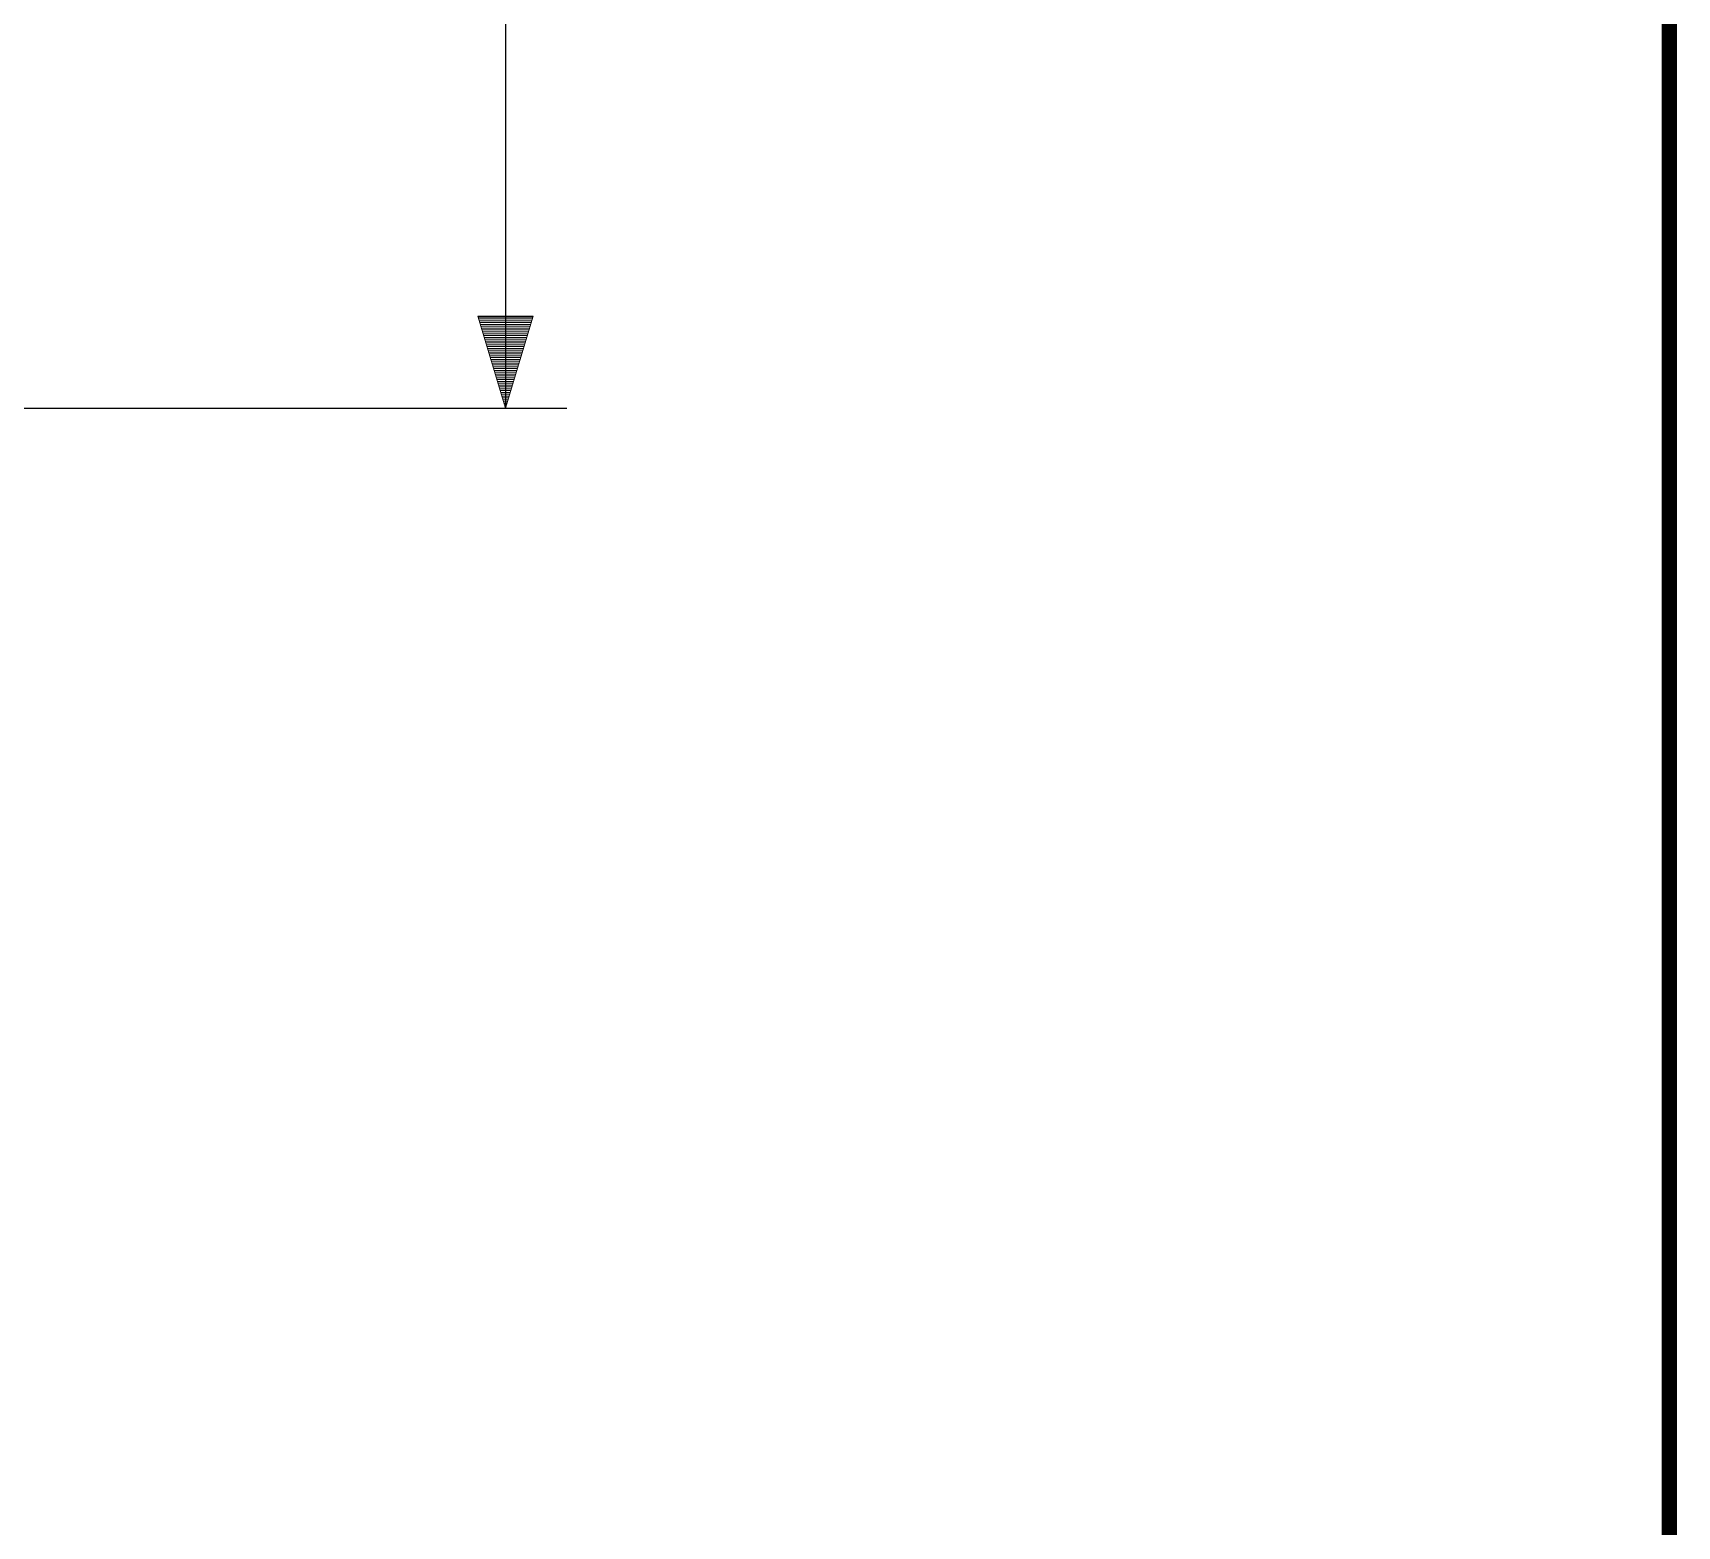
# Model space of a CAD drawing. Header units: millimetres. Extents: x 20 to 410, y 10 to 287.
# Drawn here: x 356.6 to 410.2, y 58.5 to 107.2 of the extents above; entities that cross this region are included whole.
import ezdxf

# ---------------------------------------------------------------- set-up
doc = ezdxf.new("R2010")
doc.units = ezdxf.units.MM
doc.layers.add('DUENN', color=7, linetype='Continuous', lineweight=25)
doc.layers.add('KANTEN', color=7, linetype='Continuous', lineweight=50)

msp = doc.modelspace()

# ---------------------------------------------------------------- linework, layer by layer
at = {"layer": 'DUENN', "lineweight": 13}
for p, q in [((371.109, 97.97), (372.891, 97.97)), ((371.127, 97.91), (372.873, 97.91)), ((371.145, 97.85), (372.855, 97.85)), ((371.163, 97.79), (372.837, 97.79)), ((371.181, 97.73), (372.819, 97.73)), ((371.199, 97.67), (372.801, 97.67)), ((371.217, 97.61), (372.783, 97.61)), ((371.235, 97.55), (372.765, 97.55)), ((371.253, 97.49), (372.747, 97.49)), ((371.271, 97.43), (372.729, 97.43)), ((371.289, 97.37), (372.711, 97.37)), ((371.307, 97.31), (372.693, 97.31)), ((371.325, 97.25), (372.675, 97.25)), ((371.343, 97.19), (372.657, 97.19)), ((371.361, 97.13), (372.639, 97.13)), ((371.379, 97.07), (372.621, 97.07)), ((371.397, 97.01), (372.603, 97.01)), ((371.415, 96.95), (372.585, 96.95)), ((371.433, 96.89), (372.567, 96.89)), ((371.451, 96.83), (372.549, 96.83)), ((371.469, 96.77), (372.531, 96.77)), ((371.487, 96.71), (372.513, 96.71)), ((371.505, 96.65), (372.495, 96.65)), ((371.523, 96.59), (372.477, 96.59)), ((371.541, 96.53), (372.459, 96.53)), ((371.559, 96.47), (372.441, 96.47)), ((371.577, 96.41), (372.423, 96.41)), ((371.595, 96.35), (372.405, 96.35)), ((371.613, 96.29), (372.387, 96.29)), ((371.631, 96.23), (372.369, 96.23)), ((371.649, 96.17), (372.351, 96.17)), ((371.667, 96.11), (372.333, 96.11)), ((371.685, 96.05), (372.315, 96.05)), ((371.703, 95.99), (372.297, 95.99)), ((371.721, 95.93), (372.279, 95.93)), ((371.739, 95.87), (372.261, 95.87)), ((371.757, 95.81), (372.243, 95.81)), ((371.775, 95.75), (372.225, 95.75)), ((371.793, 95.69), (372.207, 95.69)), ((371.811, 95.63), (372.189, 95.63)), ((371.829, 95.57), (372.171, 95.57)), ((371.847, 95.51), (372.153, 95.51)), ((371.865, 95.45), (372.135, 95.45)), ((371.883, 95.39), (372.117, 95.39)), ((371.901, 95.33), (372.099, 95.33)), ((371.919, 95.27), (372.081, 95.27)), ((371.937, 95.21), (372.063, 95.21)), ((371.955, 95.15), (372.045, 95.15)), ((371.973, 95.09), (372.027, 95.09)), ((371.991, 95.03), (372.009, 95.03))]:
    msp.add_line(p, q, dxfattribs=at)
at = {"layer": 'DUENN', "lineweight": 25}
for points in [[(372, 265), (372, 95)], [(318, 95), (374, 95)]]:
    msp.add_lwpolyline(points, dxfattribs=at)
at = {"layer": 'DUENN', "lineweight": 13}
msp.add_lwpolyline([(372, 95), (371.1, 98), (372.9, 98), (372, 95)], close=True, dxfattribs=at)
at = {"layer": 'KANTEN', "lineweight": 50, "const_width": 0.5}
msp.add_lwpolyline([(20, 10), (410, 10), (410, 287), (20, 287)], close=True, dxfattribs=at)

doc.saveas('drawing.dxf')
